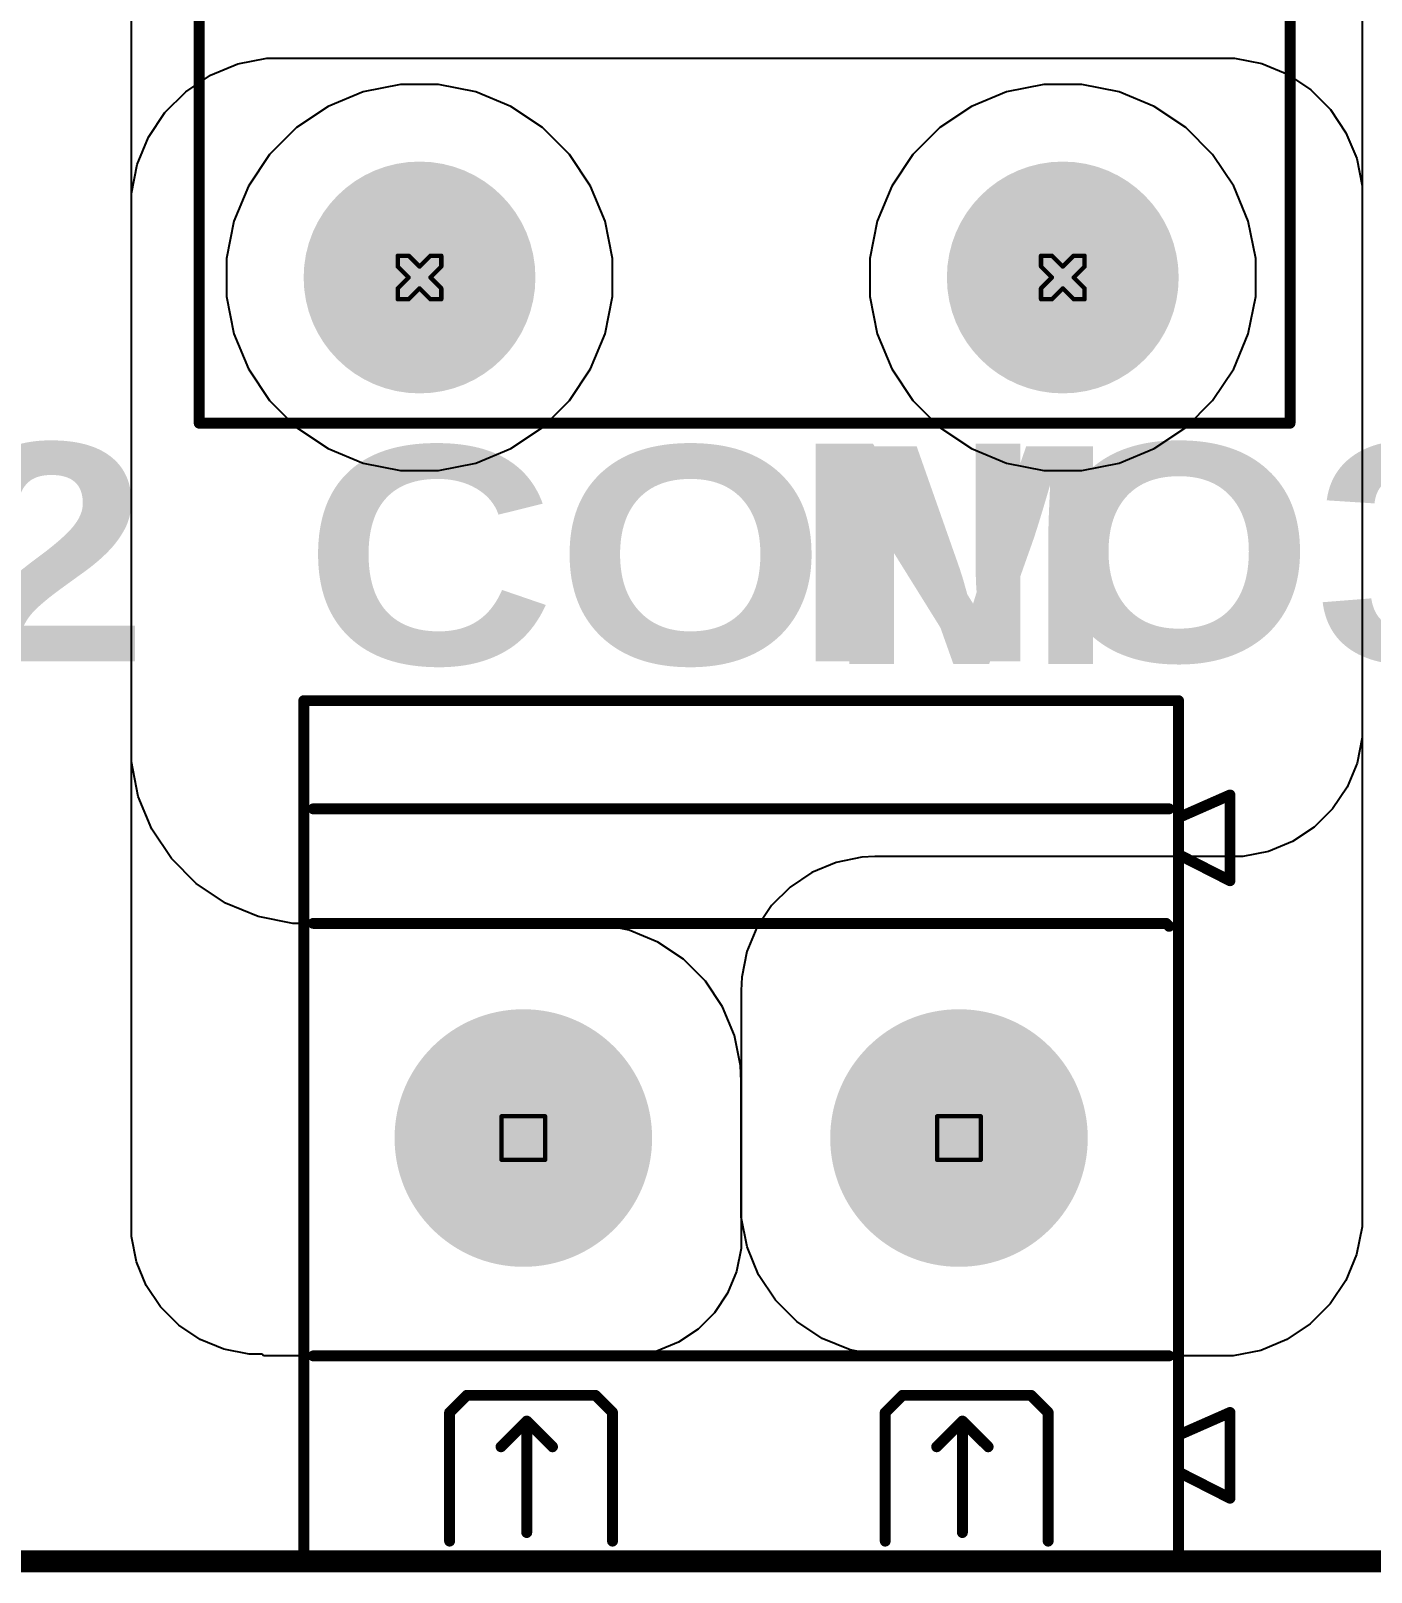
# Model space of a CAD drawing. Header units: inches. Extents: x 0 to 198, y 0 to 199.
# Drawn here: x 2.659 to 3.275, y -0.005 to 0.703 of the extents above; entities that cross this region are included whole.
import ezdxf

# ---------------------------------------------------------------- set-up
doc = ezdxf.new("R2010")
doc.units = ezdxf.units.IN
doc.header["$MEASUREMENT"] = 0
for name, color, linetype in [('Board Outline', 216, 'Continuous'), ('Bottom Layer', 5, 'Continuous'), ('Bottom Solder', 6, 'Continuous'), ('Drill Drawing', 1, 'Continuous'), ('Layer 1', 16, 'Continuous'), ('Layer 2', 76, 'Continuous'), ('Multi-Layer', 9, 'Continuous'), ('Pad Holes', 156, 'Continuous'), ('Top Layer', 1, 'Continuous'), ('Top Overlay', 2, 'Continuous'), ('Top Solder', 216, 'Continuous')]:
    doc.layers.add(name, color=color, linetype=linetype)
doc.styles.add('Arial Black_Bold', font='', dxfattribs={"height": 0.2})
doc.styles.get('Arial Black_Bold').set_extended_font_data('Arial Black', bold=True)

# ---------------------------------------------------------------- blocks, each defined once
blk = doc.blocks.new('G5RL_1A_E_HR_DC5_215')
at = {"layer": 'Bottom Layer'}
h = blk.add_hatch(color=5, dxfattribs=at)
edge = h.paths.add_edge_path()
edge.add_arc((-0.49215, 0.14765), 0.04921, 0, 360)
h = blk.add_hatch(color=5, dxfattribs=at)
edge = h.paths.add_edge_path()
edge.add_arc((0.29525, 0.14765), 0.04921, 0, 360)
h = blk.add_hatch(color=5, dxfattribs=at)
edge = h.paths.add_edge_path()
edge.add_arc((0.49215, 0.14765), 0.04921, 0, 360)
blk.add_hatch(color=5, dxfattribs=at).paths.add_polyline_path([(-0.54136, -0.09844), (-0.44294, -0.09844), (-0.44294, -0.19686), (-0.54136, -0.19686)])
h = blk.add_hatch(color=5, dxfattribs=at)
edge = h.paths.add_edge_path()
edge.add_arc((0.29525, -0.14765), 0.04921, 0, 360)
h = blk.add_hatch(color=5, dxfattribs=at)
edge = h.paths.add_edge_path()
edge.add_arc((0.49215, -0.14765), 0.04921, 0, 360)
at = {"layer": 'Bottom Solder'}
h = blk.add_hatch(color=6, dxfattribs=at)
edge = h.paths.add_edge_path()
edge.add_arc((-0.49215, 0.14765), 0.05321, 0, 360)
h = blk.add_hatch(color=6, dxfattribs=at)
edge = h.paths.add_edge_path()
edge.add_arc((0.29525, 0.14765), 0.05321, 0, 360)
h = blk.add_hatch(color=6, dxfattribs=at)
edge = h.paths.add_edge_path()
edge.add_arc((0.49215, 0.14765), 0.05321, 0, 360)
blk.add_hatch(color=6, dxfattribs=at).paths.add_polyline_path([(-0.54536, -0.09444), (-0.43894, -0.09444), (-0.43894, -0.20086), (-0.54536, -0.20086)])
h = blk.add_hatch(color=6, dxfattribs=at)
edge = h.paths.add_edge_path()
edge.add_arc((0.29525, -0.14765), 0.05321, 0, 360)
h = blk.add_hatch(color=6, dxfattribs=at)
edge = h.paths.add_edge_path()
edge.add_arc((0.49215, -0.14765), 0.05321, 0, 360)
at = {"layer": 'Layer 1'}
h = blk.add_hatch(color=16, dxfattribs=at)
edge = h.paths.add_edge_path()
edge.add_arc((-0.49215, 0.14765), 0.04921, 0, 360)
h = blk.add_hatch(color=16, dxfattribs=at)
edge = h.paths.add_edge_path()
edge.add_arc((0.29525, 0.14765), 0.04921, 0, 360)
h = blk.add_hatch(color=16, dxfattribs=at)
edge = h.paths.add_edge_path()
edge.add_arc((0.49215, 0.14765), 0.04921, 0, 360)
blk.add_hatch(color=16, dxfattribs=at).paths.add_polyline_path([(-0.54136, -0.09844), (-0.44294, -0.09844), (-0.44294, -0.19686), (-0.54136, -0.19686)])
h = blk.add_hatch(color=16, dxfattribs=at)
edge = h.paths.add_edge_path()
edge.add_arc((0.29525, -0.14765), 0.04921, 0, 360)
h = blk.add_hatch(color=16, dxfattribs=at)
edge = h.paths.add_edge_path()
edge.add_arc((0.49215, -0.14765), 0.04921, 0, 360)
at = {"layer": 'Layer 2'}
h = blk.add_hatch(color=76, dxfattribs=at)
edge = h.paths.add_edge_path()
edge.add_arc((-0.49215, 0.14765), 0.04921, 0, 360)
h = blk.add_hatch(color=76, dxfattribs=at)
edge = h.paths.add_edge_path()
edge.add_arc((0.29525, 0.14765), 0.04921, 0, 360)
h = blk.add_hatch(color=76, dxfattribs=at)
edge = h.paths.add_edge_path()
edge.add_arc((0.49215, 0.14765), 0.04921, 0, 360)
blk.add_hatch(color=76, dxfattribs=at).paths.add_polyline_path([(-0.54136, -0.09844), (-0.44294, -0.09844), (-0.44294, -0.19686), (-0.54136, -0.19686)])
h = blk.add_hatch(color=76, dxfattribs=at)
edge = h.paths.add_edge_path()
edge.add_arc((0.29525, -0.14765), 0.04921, 0, 360)
h = blk.add_hatch(color=76, dxfattribs=at)
edge = h.paths.add_edge_path()
edge.add_arc((0.49215, -0.14765), 0.04921, 0, 360)
at = {"layer": 'Multi-Layer'}
h = blk.add_hatch(color=9, dxfattribs=at)
edge = h.paths.add_edge_path()
edge.add_arc((-0.49215, 0.14765), 0.04921, 0, 360)
h = blk.add_hatch(color=9, dxfattribs=at)
edge = h.paths.add_edge_path()
edge.add_arc((0.29525, 0.14765), 0.04921, 0, 360)
h = blk.add_hatch(color=9, dxfattribs=at)
edge = h.paths.add_edge_path()
edge.add_arc((0.49215, 0.14765), 0.04921, 0, 360)
blk.add_hatch(color=9, dxfattribs=at).paths.add_polyline_path([(-0.54136, -0.09844), (-0.44294, -0.09844), (-0.44294, -0.19686), (-0.54136, -0.19686)])
h = blk.add_hatch(color=9, dxfattribs=at)
edge = h.paths.add_edge_path()
edge.add_arc((0.29525, -0.14765), 0.04921, 0, 360)
h = blk.add_hatch(color=9, dxfattribs=at)
edge = h.paths.add_edge_path()
edge.add_arc((0.49215, -0.14765), 0.04921, 0, 360)
at = {"layer": 'Pad Holes'}
h = blk.add_hatch(color=7, dxfattribs=at)
edge = h.paths.add_edge_path()
edge.add_arc((-0.49215, 0.14765), 0.02953, 0, 360)
h = blk.add_hatch(color=7, dxfattribs=at)
edge = h.paths.add_edge_path()
edge.add_arc((0.29525, 0.14765), 0.02953, 0, 360)
h = blk.add_hatch(color=7, dxfattribs=at)
edge = h.paths.add_edge_path()
edge.add_arc((0.49215, 0.14765), 0.02953, 0, 360)
h = blk.add_hatch(color=7, dxfattribs=at)
edge = h.paths.add_edge_path()
edge.add_arc((-0.49215, -0.14765), 0.02953, 0, 360)
h = blk.add_hatch(color=7, dxfattribs=at)
edge = h.paths.add_edge_path()
edge.add_arc((0.29525, -0.14765), 0.02953, 0, 360)
h = blk.add_hatch(color=7, dxfattribs=at)
edge = h.paths.add_edge_path()
edge.add_arc((0.49215, -0.14765), 0.02953, 0, 360)
at = {"layer": 'Top Layer'}
h = blk.add_hatch(color=1, dxfattribs=at)
edge = h.paths.add_edge_path()
edge.add_arc((-0.49215, 0.14765), 0.04921, 0, 360)
h = blk.add_hatch(color=1, dxfattribs=at)
edge = h.paths.add_edge_path()
edge.add_arc((0.29525, 0.14765), 0.04921, 0, 360)
h = blk.add_hatch(color=1, dxfattribs=at)
edge = h.paths.add_edge_path()
edge.add_arc((0.49215, 0.14765), 0.04921, 0, 360)
blk.add_hatch(color=1, dxfattribs=at).paths.add_polyline_path([(-0.54136, -0.09844), (-0.44294, -0.09844), (-0.44294, -0.19686), (-0.54136, -0.19686)])
h = blk.add_hatch(color=1, dxfattribs=at)
edge = h.paths.add_edge_path()
edge.add_arc((0.29525, -0.14765), 0.04921, 0, 360)
h = blk.add_hatch(color=1, dxfattribs=at)
edge = h.paths.add_edge_path()
edge.add_arc((0.49215, -0.14765), 0.04921, 0, 360)
at = {"layer": 'Top Overlay'}
blk.add_hatch(color=2, dxfattribs=at).paths.add_polyline_path([(-0.58267, -0.24876), (-0.54582, -0.24876), (-0.54582, -0.17625), (-0.58267, -0.17625)])
at = {"layer": 'Top Solder'}
h = blk.add_hatch(color=216, dxfattribs=at)
edge = h.paths.add_edge_path()
edge.add_arc((-0.49215, 0.14765), 0.05321, 0, 360)
h = blk.add_hatch(color=216, dxfattribs=at)
edge = h.paths.add_edge_path()
edge.add_arc((0.29525, 0.14765), 0.05321, 0, 360)
h = blk.add_hatch(color=216, dxfattribs=at)
edge = h.paths.add_edge_path()
edge.add_arc((0.49215, 0.14765), 0.05321, 0, 360)
blk.add_hatch(color=216, dxfattribs=at).paths.add_polyline_path([(-0.54536, -0.09444), (-0.43894, -0.09444), (-0.43894, -0.20086), (-0.54536, -0.20086)])
h = blk.add_hatch(color=216, dxfattribs=at)
edge = h.paths.add_edge_path()
edge.add_arc((0.29525, -0.14765), 0.05321, 0, 360)
h = blk.add_hatch(color=216, dxfattribs=at)
edge = h.paths.add_edge_path()
edge.add_arc((0.49215, -0.14765), 0.05321, 0, 360)
at = {"layer": 'Top Overlay'}
for points in [[(0.55905, 0.25199, 0.005, 0.005, 0), (-0.58268, 0.25199, 0.005, 0.005, 0)], [(-0.58268, -0.24801, 0.005, 0.005, 0), (-0.58268, 0.25199, 0.005, 0.005, 0)], [(0.55905, 0.25199, 0.005, 0.005, 0), (-0.58268, 0.25199, 0.005, 0.005, 0)], [(-0.58268, -0.24801, 0.005, 0.005, 0), (-0.58268, 0.25199, 0.005, 0.005, 0)], [(0.55905, -0.24801, 0.005, 0.005, 0), (0.55905, 0.25199, 0.005, 0.005, 0)], [(0.55905, -0.24879, 0.005, 0.005, 0), (-0.58268, -0.24879, 0.005, 0.005, 0)]]:
    blk.add_lwpolyline(points, format="xyseb", dxfattribs=at)
for points in [[(-0.58393, 0.25199, 0.0025, 0.0025, 1), (-0.58143, 0.25199, 0.0025, 0.0025, 1)], [(-0.58393, 0.25199, 0.0025, 0.0025, 1), (-0.58143, 0.25199, 0.0025, 0.0025, 1)], [(-0.58393, 0.25199, 0.0025, 0.0025, 1), (-0.58143, 0.25199, 0.0025, 0.0025, 1)], [(-0.58393, 0.25199, 0.0025, 0.0025, 1), (-0.58143, 0.25199, 0.0025, 0.0025, 1)], [(0.5578, 0.25199, 0.0025, 0.0025, 1), (0.5603, 0.25199, 0.0025, 0.0025, 1)], [(0.5578, 0.25199, 0.0025, 0.0025, 1), (0.5603, 0.25199, 0.0025, 0.0025, 1)], [(0.5578, 0.25199, 0.0025, 0.0025, 1), (0.5603, 0.25199, 0.0025, 0.0025, 1)], [(-0.58393, -0.24801, 0.0025, 0.0025, 1), (-0.58143, -0.24801, 0.0025, 0.0025, 1)], [(-0.58393, -0.24801, 0.0025, 0.0025, 1), (-0.58143, -0.24801, 0.0025, 0.0025, 1)], [(-0.58393, -0.24879, 0.0025, 0.0025, 1), (-0.58143, -0.24879, 0.0025, 0.0025, 1)], [(0.5578, -0.24801, 0.0025, 0.0025, 1), (0.5603, -0.24801, 0.0025, 0.0025, 1)], [(0.5578, -0.24879, 0.0025, 0.0025, 1), (0.5603, -0.24879, 0.0025, 0.0025, 1)]]:
    blk.add_lwpolyline(points, format="xyseb", close=True, dxfattribs=at)
blk = doc.blocks.new('DB128L_5_08_2P_GN_S_228')
at = {"layer": 'Bottom Layer'}
h = blk.add_hatch(color=5, dxfattribs=at)
edge = h.paths.add_edge_path()
edge.add_arc((-0.1, 0), 0.05512, 0, 360)
h = blk.add_hatch(color=5, dxfattribs=at)
edge = h.paths.add_edge_path()
edge.add_arc((0.1, 0), 0.05512, 0, 360)
at = {"layer": 'Bottom Solder'}
h = blk.add_hatch(color=6, dxfattribs=at)
edge = h.paths.add_edge_path()
edge.add_arc((-0.1, 0), 0.05912, 0, 360)
h = blk.add_hatch(color=6, dxfattribs=at)
edge = h.paths.add_edge_path()
edge.add_arc((0.1, 0), 0.05912, 0, 360)
at = {"layer": 'Layer 1'}
h = blk.add_hatch(color=16, dxfattribs=at)
edge = h.paths.add_edge_path()
edge.add_arc((-0.1, 0), 0.05512, 0, 360)
h = blk.add_hatch(color=16, dxfattribs=at)
edge = h.paths.add_edge_path()
edge.add_arc((0.1, 0), 0.05512, 0, 360)
at = {"layer": 'Layer 2'}
h = blk.add_hatch(color=76, dxfattribs=at)
edge = h.paths.add_edge_path()
edge.add_arc((-0.1, 0), 0.05512, 0, 360)
h = blk.add_hatch(color=76, dxfattribs=at)
edge = h.paths.add_edge_path()
edge.add_arc((0.1, 0), 0.05512, 0, 360)
at = {"layer": 'Multi-Layer'}
h = blk.add_hatch(color=9, dxfattribs=at)
edge = h.paths.add_edge_path()
edge.add_arc((-0.1, 0), 0.05512, 0, 360)
h = blk.add_hatch(color=9, dxfattribs=at)
edge = h.paths.add_edge_path()
edge.add_arc((0.1, 0), 0.05512, 0, 360)
at = {"layer": 'Pad Holes'}
h = blk.add_hatch(color=7, dxfattribs=at)
edge = h.paths.add_edge_path()
edge.add_arc((-0.1, 0), 0.0315, 0, 360)
h = blk.add_hatch(color=7, dxfattribs=at)
edge = h.paths.add_edge_path()
edge.add_arc((0.1, 0), 0.0315, 0, 360)
at = {"layer": 'Top Layer'}
h = blk.add_hatch(color=1, dxfattribs=at)
edge = h.paths.add_edge_path()
edge.add_arc((-0.1, 0), 0.05512, 0, 360)
h = blk.add_hatch(color=1, dxfattribs=at)
edge = h.paths.add_edge_path()
edge.add_arc((0.1, 0), 0.05512, 0, 360)
at = {"layer": 'Top Solder'}
h = blk.add_hatch(color=216, dxfattribs=at)
edge = h.paths.add_edge_path()
edge.add_arc((-0.1, 0), 0.05912, 0, 360)
h = blk.add_hatch(color=216, dxfattribs=at)
edge = h.paths.add_edge_path()
edge.add_arc((0.1, 0), 0.05912, 0, 360)
at = {"layer": 'Top Overlay'}
for points in [[(-0.20079, 0.19485, 0.005, 0.005, 0), (-0.20079, -0.20079, 0.005, 0.005, 0)], [(0.20079, 0.19485, 0.005, 0.005, 0), (-0.20079, 0.19485, 0.005, 0.005, 0)], [(0.20079, 0.19485, 0.005, 0.005, 0), (0.20079, -0.20079, 0.005, 0.005, 0)], [(-0.14094, 0.18504, 0.005, 0.005, 0), (-0.14094, 0.12598, 0.005, 0.005, 0)], [(-0.06614, 0.18504, 0.005, 0.005, 0), (-0.06614, 0.12598, 0.005, 0.005, 0)], [(0.05906, 0.18504, 0.005, 0.005, 0), (0.05906, 0.12598, 0.005, 0.005, 0)], [(0.13386, 0.18504, 0.005, 0.005, 0), (0.13386, 0.12598, 0.005, 0.005, 0)], [(-0.10157, 0.1811, 0.005, 0.005, 0), (-0.10157, 0.12992, 0.005, 0.005, 0)], [(0.09843, 0.1811, 0.005, 0.005, 0), (0.09843, 0.12992, 0.005, 0.005, 0)], [(-0.20079, 0.15332, 0.005, 0.005, 0), (-0.22441, 0.16535, 0.005, 0.005, 0)], [(-0.22441, 0.16535, 0.005, 0.005, 0), (-0.22441, 0.12598, 0.005, 0.005, 0)], [(-0.10157, 0.12992, 0.005, 0.005, 0), (-0.11339, 0.14173, 0.005, 0.005, 0)], [(-0.08976, 0.14173, 0.005, 0.005, 0), (-0.10157, 0.12992, 0.005, 0.005, 0)], [(0.09843, 0.12992, 0.005, 0.005, 0), (0.08661, 0.14173, 0.005, 0.005, 0)], [(0.11024, 0.14173, 0.005, 0.005, 0), (0.09843, 0.12992, 0.005, 0.005, 0)], [(-0.20079, 0.13638, 0.005, 0.005, 0), (-0.22441, 0.12598, 0.005, 0.005, 0)], [(-0.13307, 0.11811, 0.005, 0.005, 0), (-0.14094, 0.12598, 0.005, 0.005, 0)], [(-0.06614, 0.12598, 0.005, 0.005, 0), (-0.07402, 0.11811, 0.005, 0.005, 0)], [(0.06693, 0.11811, 0.005, 0.005, 0), (0.05906, 0.12598, 0.005, 0.005, 0)], [(0.13386, 0.12598, 0.005, 0.005, 0), (0.12598, 0.11811, 0.005, 0.005, 0)], [(-0.12913, 0.11811, 0.005, 0.005, 0), (-0.13307, 0.11811, 0.005, 0.005, 0)], [(-0.07402, 0.11811, 0.005, 0.005, 0), (-0.12913, 0.11811, 0.005, 0.005, 0)], [(0.07087, 0.11811, 0.005, 0.005, 0), (0.06693, 0.11811, 0.005, 0.005, 0)], [(0.12598, 0.11811, 0.005, 0.005, 0), (0.07087, 0.11811, 0.005, 0.005, 0)], [(0.19646, 0.1, 0.005, 0.005, 0), (-0.19646, 0.1, 0.005, 0.005, 0)], [(-0.19512, -0.09853, 0.005, 0.005, 0), (-0.19646, -0.09719, 0.005, 0.005, 0)], [(0.19646, -0.09853, 0.005, 0.005, 0), (-0.19512, -0.09853, 0.005, 0.005, 0)], [(-0.20079, -0.13015, 0.005, 0.005, 0), (-0.22441, -0.11811, 0.005, 0.005, 0)], [(-0.22441, -0.11811, 0.005, 0.005, 0), (-0.22441, -0.15748, 0.005, 0.005, 0)], [(-0.20079, -0.14708, 0.005, 0.005, 0), (-0.22441, -0.15748, 0.005, 0.005, 0)], [(0.19646, -0.15111, 0.005, 0.005, 0), (-0.19646, -0.15111, 0.005, 0.005, 0)], [(0.02352, -0.15111, 0.005, 0.005, 0), (0.01862, -0.15111, 0.005, 0.005, 0)], [(0.20079, -0.20079, 0.005, 0.005, 0), (-0.20079, -0.20079, 0.005, 0.005, 0)]]:
    blk.add_lwpolyline(points, format="xyseb", dxfattribs=at)
for points in [[(-0.20204, 0.19485, 0.0025, 0.0025, 1), (-0.19954, 0.19485, 0.0025, 0.0025, 1)], [(-0.20204, 0.19485, 0.0025, 0.0025, 1), (-0.19954, 0.19485, 0.0025, 0.0025, 1)], [(0.19954, 0.19485, 0.0025, 0.0025, 1), (0.20204, 0.19485, 0.0025, 0.0025, 1)], [(0.19954, 0.19485, 0.0025, 0.0025, 1), (0.20204, 0.19485, 0.0025, 0.0025, 1)], [(-0.14219, 0.18504, 0.0025, 0.0025, 1), (-0.13969, 0.18504, 0.0025, 0.0025, 1)], [(-0.06739, 0.18504, 0.0025, 0.0025, 1), (-0.06489, 0.18504, 0.0025, 0.0025, 1)], [(0.05781, 0.18504, 0.0025, 0.0025, 1), (0.06031, 0.18504, 0.0025, 0.0025, 1)], [(0.13261, 0.18504, 0.0025, 0.0025, 1), (0.13511, 0.18504, 0.0025, 0.0025, 1)], [(-0.10282, 0.1811, 0.0025, 0.0025, 1), (-0.10032, 0.1811, 0.0025, 0.0025, 1)], [(0.09718, 0.1811, 0.0025, 0.0025, 1), (0.09968, 0.1811, 0.0025, 0.0025, 1)], [(-0.22566, 0.16535, 0.0025, 0.0025, 1), (-0.22316, 0.16535, 0.0025, 0.0025, 1)], [(-0.22566, 0.16535, 0.0025, 0.0025, 1), (-0.22316, 0.16535, 0.0025, 0.0025, 1)], [(-0.20204, 0.15332, 0.0025, 0.0025, 1), (-0.19954, 0.15332, 0.0025, 0.0025, 1)], [(-0.11464, 0.14173, 0.0025, 0.0025, 1), (-0.11214, 0.14173, 0.0025, 0.0025, 1)], [(-0.09101, 0.14173, 0.0025, 0.0025, 1), (-0.08851, 0.14173, 0.0025, 0.0025, 1)], [(0.08536, 0.14173, 0.0025, 0.0025, 1), (0.08786, 0.14173, 0.0025, 0.0025, 1)], [(0.10899, 0.14173, 0.0025, 0.0025, 1), (0.11149, 0.14173, 0.0025, 0.0025, 1)], [(-0.20204, 0.13638, 0.0025, 0.0025, 1), (-0.19954, 0.13638, 0.0025, 0.0025, 1)], [(-0.22566, 0.12598, 0.0025, 0.0025, 1), (-0.22316, 0.12598, 0.0025, 0.0025, 1)], [(-0.22566, 0.12598, 0.0025, 0.0025, 1), (-0.22316, 0.12598, 0.0025, 0.0025, 1)], [(-0.14219, 0.12598, 0.0025, 0.0025, 1), (-0.13969, 0.12598, 0.0025, 0.0025, 1)], [(-0.14219, 0.12598, 0.0025, 0.0025, 1), (-0.13969, 0.12598, 0.0025, 0.0025, 1)], [(-0.10282, 0.12992, 0.0025, 0.0025, 1), (-0.10032, 0.12992, 0.0025, 0.0025, 1)], [(-0.10282, 0.12992, 0.0025, 0.0025, 1), (-0.10032, 0.12992, 0.0025, 0.0025, 1)], [(-0.10282, 0.12992, 0.0025, 0.0025, 1), (-0.10032, 0.12992, 0.0025, 0.0025, 1)], [(-0.06739, 0.12598, 0.0025, 0.0025, 1), (-0.06489, 0.12598, 0.0025, 0.0025, 1)], [(-0.06739, 0.12598, 0.0025, 0.0025, 1), (-0.06489, 0.12598, 0.0025, 0.0025, 1)], [(0.05781, 0.12598, 0.0025, 0.0025, 1), (0.06031, 0.12598, 0.0025, 0.0025, 1)], [(0.05781, 0.12598, 0.0025, 0.0025, 1), (0.06031, 0.12598, 0.0025, 0.0025, 1)], [(0.09718, 0.12992, 0.0025, 0.0025, 1), (0.09968, 0.12992, 0.0025, 0.0025, 1)], [(0.09718, 0.12992, 0.0025, 0.0025, 1), (0.09968, 0.12992, 0.0025, 0.0025, 1)], [(0.09718, 0.12992, 0.0025, 0.0025, 1), (0.09968, 0.12992, 0.0025, 0.0025, 1)], [(0.13261, 0.12598, 0.0025, 0.0025, 1), (0.13511, 0.12598, 0.0025, 0.0025, 1)], [(0.13261, 0.12598, 0.0025, 0.0025, 1), (0.13511, 0.12598, 0.0025, 0.0025, 1)], [(-0.13432, 0.11811, 0.0025, 0.0025, 1), (-0.13182, 0.11811, 0.0025, 0.0025, 1)], [(-0.13432, 0.11811, 0.0025, 0.0025, 1), (-0.13182, 0.11811, 0.0025, 0.0025, 1)], [(-0.13038, 0.11811, 0.0025, 0.0025, 1), (-0.12788, 0.11811, 0.0025, 0.0025, 1)], [(-0.13038, 0.11811, 0.0025, 0.0025, 1), (-0.12788, 0.11811, 0.0025, 0.0025, 1)], [(-0.07527, 0.11811, 0.0025, 0.0025, 1), (-0.07277, 0.11811, 0.0025, 0.0025, 1)], [(-0.07527, 0.11811, 0.0025, 0.0025, 1), (-0.07277, 0.11811, 0.0025, 0.0025, 1)], [(0.06568, 0.11811, 0.0025, 0.0025, 1), (0.06818, 0.11811, 0.0025, 0.0025, 1)], [(0.06568, 0.11811, 0.0025, 0.0025, 1), (0.06818, 0.11811, 0.0025, 0.0025, 1)], [(0.06962, 0.11811, 0.0025, 0.0025, 1), (0.07212, 0.11811, 0.0025, 0.0025, 1)], [(0.06962, 0.11811, 0.0025, 0.0025, 1), (0.07212, 0.11811, 0.0025, 0.0025, 1)], [(0.12473, 0.11811, 0.0025, 0.0025, 1), (0.12723, 0.11811, 0.0025, 0.0025, 1)], [(0.12473, 0.11811, 0.0025, 0.0025, 1), (0.12723, 0.11811, 0.0025, 0.0025, 1)], [(-0.19771, 0.1, 0.0025, 0.0025, 1), (-0.19521, 0.1, 0.0025, 0.0025, 1)], [(0.19521, 0.1, 0.0025, 0.0025, 1), (0.19771, 0.1, 0.0025, 0.0025, 1)], [(-0.19771, -0.09719, 0.0025, 0.0025, 1), (-0.19521, -0.09719, 0.0025, 0.0025, 1)], [(-0.19637, -0.09853, 0.0025, 0.0025, 1), (-0.19387, -0.09853, 0.0025, 0.0025, 1)], [(-0.19637, -0.09853, 0.0025, 0.0025, 1), (-0.19387, -0.09853, 0.0025, 0.0025, 1)], [(0.19521, -0.09853, 0.0025, 0.0025, 1), (0.19771, -0.09853, 0.0025, 0.0025, 1)], [(-0.22566, -0.11811, 0.0025, 0.0025, 1), (-0.22316, -0.11811, 0.0025, 0.0025, 1)], [(-0.22566, -0.11811, 0.0025, 0.0025, 1), (-0.22316, -0.11811, 0.0025, 0.0025, 1)], [(-0.20204, -0.13015, 0.0025, 0.0025, 1), (-0.19954, -0.13015, 0.0025, 0.0025, 1)], [(-0.20204, -0.14708, 0.0025, 0.0025, 1), (-0.19954, -0.14708, 0.0025, 0.0025, 1)], [(-0.22566, -0.15748, 0.0025, 0.0025, 1), (-0.22316, -0.15748, 0.0025, 0.0025, 1)], [(-0.22566, -0.15748, 0.0025, 0.0025, 1), (-0.22316, -0.15748, 0.0025, 0.0025, 1)], [(-0.19771, -0.15111, 0.0025, 0.0025, 1), (-0.19521, -0.15111, 0.0025, 0.0025, 1)], [(0.01737, -0.15111, 0.0025, 0.0025, 1), (0.01987, -0.15111, 0.0025, 0.0025, 1)], [(0.02227, -0.15111, 0.0025, 0.0025, 1), (0.02477, -0.15111, 0.0025, 0.0025, 1)], [(0.19521, -0.15111, 0.0025, 0.0025, 1), (0.19771, -0.15111, 0.0025, 0.0025, 1)], [(-0.20204, -0.20079, 0.0025, 0.0025, 1), (-0.19954, -0.20079, 0.0025, 0.0025, 1)], [(-0.20204, -0.20079, 0.0025, 0.0025, 1), (-0.19954, -0.20079, 0.0025, 0.0025, 1)], [(0.19954, -0.20079, 0.0025, 0.0025, 1), (0.20204, -0.20079, 0.0025, 0.0025, 1)], [(0.19954, -0.20079, 0.0025, 0.0025, 1), (0.20204, -0.20079, 0.0025, 0.0025, 1)]]:
    blk.add_lwpolyline(points, format="xyseb", close=True, dxfattribs=at)

msp = doc.modelspace()

# ---------------------------------------------------------------- linework, layer by layer
at = {"layer": 'Board Outline'}
msp.add_lwpolyline([(0, 0, 0.01, 0.01, 0), (6.29921, 0, 0.01, 0.01, 0)], format="xyseb", dxfattribs=at)
at = {"layer": 'Bottom Layer'}
for p, q in [((2.7055, 0.375), (2.7055, 0.78611)), ((3.2705, 0.77588), (3.2705, 0.16)), ((2.81195, 0.6745), (2.79583, 0.66783)), ((2.81195, 0.6745), (2.79583, 0.66783)), ((2.82906, 0.67791), (2.81195, 0.6745)), ((2.82906, 0.67791), (2.81195, 0.6745)), ((2.83779, 0.67791), (2.82906, 0.67791)), ((2.84651, 0.67791), (2.82906, 0.67791)), ((2.84651, 0.67791), (2.83779, 0.67791)), ((2.86362, 0.6745), (2.84651, 0.67791)), ((2.86362, 0.6745), (2.84651, 0.67791)), ((2.87975, 0.66783), (2.86362, 0.6745)), ((2.87975, 0.66783), (2.86362, 0.6745)), ((3.10725, 0.6745), (3.09113, 0.66783)), ((3.10725, 0.6745), (3.09113, 0.66783)), ((3.12436, 0.67791), (3.10725, 0.6745)), ((3.12436, 0.67791), (3.10725, 0.6745)), ((3.13309, 0.67791), (3.12436, 0.67791)), ((3.14181, 0.67791), (3.12436, 0.67791)), ((3.14181, 0.67791), (3.13309, 0.67791)), ((3.15892, 0.6745), (3.14181, 0.67791)), ((3.15892, 0.6745), (3.14181, 0.67791)), ((3.17505, 0.66783), (3.15892, 0.6745)), ((3.17505, 0.66783), (3.15892, 0.6745)), ((2.79583, 0.66783), (2.78132, 0.65813)), ((2.79583, 0.66783), (2.78132, 0.65813)), ((2.89425, 0.65813), (2.87975, 0.66783)), ((2.89425, 0.65813), (2.87975, 0.66783)), ((3.09113, 0.66783), (3.07662, 0.65813)), ((3.09113, 0.66783), (3.07662, 0.65813)), ((3.18955, 0.65813), (3.17505, 0.66783)), ((3.18955, 0.65813), (3.17505, 0.66783)), ((2.78132, 0.65813), (2.76898, 0.64579)), ((2.78132, 0.65813), (2.76898, 0.64579)), ((2.90659, 0.64579), (2.89425, 0.65813)), ((2.90659, 0.64579), (2.89425, 0.65813)), ((3.07662, 0.65813), (3.06428, 0.64579)), ((3.07662, 0.65813), (3.06428, 0.64579)), ((3.20189, 0.64579), (3.18955, 0.65813)), ((3.20189, 0.64579), (3.18955, 0.65813)), ((2.76898, 0.64579), (2.75928, 0.63129)), ((2.76898, 0.64579), (2.75928, 0.63129)), ((2.91629, 0.63129), (2.90659, 0.64579)), ((2.91629, 0.63129), (2.90659, 0.64579)), ((3.06428, 0.64579), (3.05458, 0.63129)), ((3.06428, 0.64579), (3.05458, 0.63129)), ((3.21159, 0.63129), (3.20189, 0.64579)), ((3.21159, 0.63129), (3.20189, 0.64579)), ((2.75928, 0.63129), (2.75261, 0.61516)), ((2.75928, 0.63129), (2.75261, 0.61516)), ((2.92296, 0.61516), (2.91629, 0.63129)), ((2.92296, 0.61516), (2.91629, 0.63129)), ((3.05458, 0.63129), (3.04791, 0.61516)), ((3.05458, 0.63129), (3.04791, 0.61516)), ((3.21826, 0.61516), (3.21159, 0.63129)), ((3.21826, 0.61516), (3.21159, 0.63129)), ((2.75261, 0.61516), (2.7492, 0.59805)), ((2.75261, 0.61516), (2.7492, 0.59805)), ((2.92637, 0.59805), (2.92296, 0.61516)), ((2.92637, 0.59805), (2.92296, 0.61516)), ((3.04791, 0.61516), (3.0445, 0.59805)), ((3.04791, 0.61516), (3.0445, 0.59805)), ((3.22167, 0.59805), (3.21826, 0.61516)), ((3.22167, 0.59805), (3.21826, 0.61516)), ((2.7492, 0.59805), (2.7492, 0.58933)), ((2.7492, 0.59805), (2.7492, 0.5806)), ((2.92637, 0.58933), (2.92637, 0.59805)), ((2.92637, 0.5806), (2.92637, 0.59805)), ((3.0445, 0.59805), (3.0445, 0.58933)), ((3.0445, 0.59805), (3.0445, 0.5806)), ((3.22167, 0.58933), (3.22167, 0.59805)), ((3.22167, 0.5806), (3.22167, 0.59805)), ((2.7492, 0.58933), (2.7492, 0.58933)), ((2.7492, 0.58933), (2.7492, 0.5806)), ((2.92637, 0.5806), (2.92637, 0.58933)), ((3.0445, 0.58933), (3.0445, 0.58933)), ((3.0445, 0.58933), (3.0445, 0.5806)), ((3.22167, 0.5806), (3.22167, 0.58933)), ((2.7492, 0.5806), (2.75261, 0.56349)), ((2.7492, 0.5806), (2.75261, 0.56349)), ((2.92296, 0.56349), (2.92637, 0.5806)), ((2.92296, 0.56349), (2.92637, 0.5806)), ((3.0445, 0.5806), (3.04791, 0.56349)), ((3.0445, 0.5806), (3.04791, 0.56349)), ((3.21826, 0.56349), (3.22167, 0.5806)), ((3.21826, 0.56349), (3.22167, 0.5806)), ((2.75261, 0.56349), (2.75928, 0.54737)), ((2.75261, 0.56349), (2.75928, 0.54737)), ((2.91629, 0.54737), (2.92296, 0.56349)), ((2.91629, 0.54737), (2.92296, 0.56349)), ((3.04791, 0.56349), (3.05458, 0.54737)), ((3.04791, 0.56349), (3.05458, 0.54737)), ((3.21159, 0.54737), (3.21826, 0.56349)), ((3.21159, 0.54737), (3.21826, 0.56349)), ((2.75928, 0.54737), (2.76898, 0.53286)), ((2.75928, 0.54737), (2.76898, 0.53286)), ((2.90659, 0.53286), (2.91629, 0.54737)), ((2.90659, 0.53286), (2.91629, 0.54737)), ((3.05458, 0.54737), (3.06428, 0.53286)), ((3.05458, 0.54737), (3.06428, 0.53286)), ((3.20189, 0.53286), (3.21159, 0.54737)), ((3.20189, 0.53286), (3.21159, 0.54737)), ((2.76898, 0.53286), (2.78132, 0.52052)), ((2.76898, 0.53286), (2.78132, 0.52052)), ((2.89425, 0.52052), (2.90659, 0.53286)), ((2.89425, 0.52052), (2.90659, 0.53286)), ((3.06428, 0.53286), (3.07662, 0.52052)), ((3.06428, 0.53286), (3.07662, 0.52052)), ((3.18955, 0.52052), (3.20189, 0.53286)), ((3.18955, 0.52052), (3.20189, 0.53286)), ((2.78132, 0.52052), (2.79583, 0.51082)), ((2.78132, 0.52052), (2.79583, 0.51082)), ((2.87975, 0.51082), (2.89425, 0.52052)), ((2.87975, 0.51082), (2.89425, 0.52052)), ((3.07662, 0.52052), (3.09113, 0.51082)), ((3.07662, 0.52052), (3.09113, 0.51082)), ((3.17505, 0.51082), (3.18955, 0.52052)), ((3.17505, 0.51082), (3.18955, 0.52052)), ((2.79583, 0.51082), (2.81195, 0.50415)), ((2.79583, 0.51082), (2.81195, 0.50415)), ((2.86362, 0.50415), (2.87975, 0.51082)), ((2.86362, 0.50415), (2.87975, 0.51082)), ((3.09113, 0.51082), (3.10725, 0.50415)), ((3.09113, 0.51082), (3.10725, 0.50415)), ((3.15892, 0.50415), (3.17505, 0.51082)), ((3.15892, 0.50415), (3.17505, 0.51082)), ((2.81195, 0.50415), (2.82906, 0.50074)), ((2.81195, 0.50415), (2.82906, 0.50074)), ((2.84651, 0.50074), (2.86362, 0.50415)), ((2.84651, 0.50074), (2.86362, 0.50415)), ((3.10725, 0.50415), (3.12436, 0.50074)), ((3.10725, 0.50415), (3.12436, 0.50074)), ((3.14181, 0.50074), (3.15892, 0.50415)), ((3.14181, 0.50074), (3.15892, 0.50415)), ((2.82906, 0.50074), (2.83779, 0.50074)), ((2.82906, 0.50074), (2.84651, 0.50074)), ((2.83779, 0.50074), (2.84651, 0.50074)), ((3.12436, 0.50074), (3.13309, 0.50074)), ((3.12436, 0.50074), (3.14181, 0.50074)), ((3.13309, 0.50074), (3.14181, 0.50074)), ((2.7055, 0.36691), (2.7055, 0.375)), ((2.70866, 0.35103), (2.7055, 0.36691)), ((2.71486, 0.33607), (2.70866, 0.35103)), ((2.72385, 0.32261), (2.71486, 0.33607)), ((2.7353, 0.31117), (2.72385, 0.32261)), ((2.74876, 0.30217), (2.7353, 0.31117)), ((2.76371, 0.29598), (2.74876, 0.30217)), ((2.77959, 0.29282), (2.76371, 0.29598)), ((2.78768, 0.29282), (2.77959, 0.29282)), ((2.91303, 0.29282), (2.78768, 0.29282)), ((2.92013, 0.29247), (2.91303, 0.29282)), ((2.93405, 0.2897), (2.92013, 0.29247)), ((2.94716, 0.28427), (2.93405, 0.2897)), ((2.95897, 0.27639), (2.94716, 0.28427)), ((2.969, 0.26635), (2.95897, 0.27639)), ((2.97689, 0.25455), (2.969, 0.26635)), ((2.98232, 0.24143), (2.97689, 0.25455)), ((2.98509, 0.22751), (2.98232, 0.24143)), ((2.98544, 0.22042), (2.98509, 0.22751)), ((2.98544, 0.16488), (2.98544, 0.22042)), ((2.98544, 0.22042), (2.98544, 0.22042)), ((2.98544, 0.22042), (2.98544, 0.22042)), ((2.98544, 0.15793), (2.98544, 0.16488)), ((2.98815, 0.14429), (2.98544, 0.15793)), ((3.2705, 0.16), (3.2705, 0.16)), ((3.2705, 0.16), (3.2705, 0.15353)), ((3.2705, 0.15353), (3.26798, 0.14083)), ((2.99347, 0.13145), (2.98815, 0.14429)), ((3.26798, 0.14083), (3.26302, 0.12888)), ((3.0012, 0.11988), (2.99347, 0.13145)), ((3.26302, 0.12888), (3.25583, 0.11811)), ((3.01103, 0.11005), (3.0012, 0.11988)), ((3.25583, 0.11811), (3.24668, 0.10896)), ((3.02259, 0.10233), (3.01103, 0.11005)), ((3.24668, 0.10896), (3.23592, 0.10177)), ((3.03543, 0.09701), (3.02259, 0.10233)), ((3.23592, 0.10177), (3.22396, 0.09682)), ((3.04907, 0.09429), (3.03543, 0.09701)), ((3.05602, 0.09429), (3.04907, 0.09429)), ((3.05603, 0.09429), (3.05602, 0.09429)), ((3.2048, 0.09429), (3.05603, 0.09429)), ((3.21127, 0.09429), (3.2048, 0.09429)), ((3.22396, 0.09682), (3.21127, 0.09429))]:
    msp.add_line(p, q, dxfattribs=at)
at = {"layer": 'Drill Drawing'}
for points in [[(2.82779, 0.59433, 0.002, 0.002, 0), (2.82779, 0.59933, 0.002, 0.002, 0)], [(2.82779, 0.59933, 0.002, 0.002, 0), (2.83279, 0.59933, 0.002, 0.002, 0)], [(2.82779, 0.59433, 0.002, 0.002, 0), (2.83279, 0.58933, 0.002, 0.002, 0)], [(2.83279, 0.59933, 0.002, 0.002, 0), (2.83779, 0.59433, 0.002, 0.002, 0)], [(2.83779, 0.59433, 0.002, 0.002, 0), (2.84279, 0.59933, 0.002, 0.002, 0)], [(2.84279, 0.59933, 0.002, 0.002, 0), (2.84779, 0.59933, 0.002, 0.002, 0)], [(2.84279, 0.58933, 0.002, 0.002, 0), (2.84779, 0.59433, 0.002, 0.002, 0)], [(2.84779, 0.59433, 0.002, 0.002, 0), (2.84779, 0.59933, 0.002, 0.002, 0)], [(3.12309, 0.59433, 0.002, 0.002, 0), (3.12309, 0.59933, 0.002, 0.002, 0)], [(3.12309, 0.59933, 0.002, 0.002, 0), (3.12809, 0.59933, 0.002, 0.002, 0)], [(3.12309, 0.59433, 0.002, 0.002, 0), (3.12809, 0.58933, 0.002, 0.002, 0)], [(3.12809, 0.59933, 0.002, 0.002, 0), (3.13309, 0.59433, 0.002, 0.002, 0)], [(3.13309, 0.59433, 0.002, 0.002, 0), (3.13809, 0.59933, 0.002, 0.002, 0)], [(3.13809, 0.59933, 0.002, 0.002, 0), (3.14309, 0.59933, 0.002, 0.002, 0)], [(3.13809, 0.58933, 0.002, 0.002, 0), (3.14309, 0.59433, 0.002, 0.002, 0)], [(3.14309, 0.59433, 0.002, 0.002, 0), (3.14309, 0.59933, 0.002, 0.002, 0)], [(2.82779, 0.58433, 0.002, 0.002, 0), (2.83279, 0.58933, 0.002, 0.002, 0)], [(2.84279, 0.58933, 0.002, 0.002, 0), (2.84779, 0.58433, 0.002, 0.002, 0)], [(3.12309, 0.58433, 0.002, 0.002, 0), (3.12809, 0.58933, 0.002, 0.002, 0)], [(3.13809, 0.58933, 0.002, 0.002, 0), (3.14309, 0.58433, 0.002, 0.002, 0)], [(2.82779, 0.57933, 0.002, 0.002, 0), (2.82779, 0.58433, 0.002, 0.002, 0)], [(2.82779, 0.57933, 0.002, 0.002, 0), (2.83279, 0.57933, 0.002, 0.002, 0)], [(2.83279, 0.57933, 0.002, 0.002, 0), (2.83779, 0.58433, 0.002, 0.002, 0)], [(2.83779, 0.58433, 0.002, 0.002, 0), (2.84279, 0.57933, 0.002, 0.002, 0)], [(2.84279, 0.57933, 0.002, 0.002, 0), (2.84779, 0.57933, 0.002, 0.002, 0)], [(2.84779, 0.57933, 0.002, 0.002, 0), (2.84779, 0.58433, 0.002, 0.002, 0)], [(3.12309, 0.57933, 0.002, 0.002, 0), (3.12309, 0.58433, 0.002, 0.002, 0)], [(3.12309, 0.57933, 0.002, 0.002, 0), (3.12809, 0.57933, 0.002, 0.002, 0)], [(3.12809, 0.57933, 0.002, 0.002, 0), (3.13309, 0.58433, 0.002, 0.002, 0)], [(3.13309, 0.58433, 0.002, 0.002, 0), (3.13809, 0.57933, 0.002, 0.002, 0)], [(3.13809, 0.57933, 0.002, 0.002, 0), (3.14309, 0.57933, 0.002, 0.002, 0)], [(3.14309, 0.57933, 0.002, 0.002, 0), (3.14309, 0.58433, 0.002, 0.002, 0)], [(2.87544, 0.20429, 0.002, 0.002, 0), (2.89544, 0.20429, 0.002, 0.002, 0)], [(2.87544, 0.18429, 0.002, 0.002, 0), (2.87544, 0.20429, 0.002, 0.002, 0)], [(2.89544, 0.18429, 0.002, 0.002, 0), (2.89544, 0.20429, 0.002, 0.002, 0)], [(3.07544, 0.20429, 0.002, 0.002, 0), (3.09544, 0.20429, 0.002, 0.002, 0)], [(3.07544, 0.18429, 0.002, 0.002, 0), (3.07544, 0.20429, 0.002, 0.002, 0)], [(3.09544, 0.18429, 0.002, 0.002, 0), (3.09544, 0.20429, 0.002, 0.002, 0)], [(2.87544, 0.18429, 0.002, 0.002, 0), (2.89544, 0.18429, 0.002, 0.002, 0)], [(3.07544, 0.18429, 0.002, 0.002, 0), (3.09544, 0.18429, 0.002, 0.002, 0)]]:
    msp.add_lwpolyline(points, format="xyseb", dxfattribs=at)
for points in [[(2.82729, 0.59933, 0.001, 0.001, 1), (2.82829, 0.59933, 0.001, 0.001, 1)], [(2.82729, 0.59933, 0.001, 0.001, 1), (2.82829, 0.59933, 0.001, 0.001, 1)], [(2.82729, 0.59433, 0.001, 0.001, 1), (2.82829, 0.59433, 0.001, 0.001, 1)], [(2.82729, 0.59433, 0.001, 0.001, 1), (2.82829, 0.59433, 0.001, 0.001, 1)], [(2.83229, 0.59933, 0.001, 0.001, 1), (2.83329, 0.59933, 0.001, 0.001, 1)], [(2.83229, 0.59933, 0.001, 0.001, 1), (2.83329, 0.59933, 0.001, 0.001, 1)], [(2.83729, 0.59433, 0.001, 0.001, 1), (2.83829, 0.59433, 0.001, 0.001, 1)], [(2.83729, 0.59433, 0.001, 0.001, 1), (2.83829, 0.59433, 0.001, 0.001, 1)], [(2.84229, 0.59933, 0.001, 0.001, 1), (2.84329, 0.59933, 0.001, 0.001, 1)], [(2.84229, 0.59933, 0.001, 0.001, 1), (2.84329, 0.59933, 0.001, 0.001, 1)], [(2.84729, 0.59933, 0.001, 0.001, 1), (2.84829, 0.59933, 0.001, 0.001, 1)], [(2.84729, 0.59933, 0.001, 0.001, 1), (2.84829, 0.59933, 0.001, 0.001, 1)], [(2.84729, 0.59433, 0.001, 0.001, 1), (2.84829, 0.59433, 0.001, 0.001, 1)], [(2.84729, 0.59433, 0.001, 0.001, 1), (2.84829, 0.59433, 0.001, 0.001, 1)], [(3.12259, 0.59933, 0.001, 0.001, 1), (3.12359, 0.59933, 0.001, 0.001, 1)], [(3.12259, 0.59933, 0.001, 0.001, 1), (3.12359, 0.59933, 0.001, 0.001, 1)], [(3.12259, 0.59433, 0.001, 0.001, 1), (3.12359, 0.59433, 0.001, 0.001, 1)], [(3.12259, 0.59433, 0.001, 0.001, 1), (3.12359, 0.59433, 0.001, 0.001, 1)], [(3.12759, 0.59933, 0.001, 0.001, 1), (3.12859, 0.59933, 0.001, 0.001, 1)], [(3.12759, 0.59933, 0.001, 0.001, 1), (3.12859, 0.59933, 0.001, 0.001, 1)], [(3.13259, 0.59433, 0.001, 0.001, 1), (3.13359, 0.59433, 0.001, 0.001, 1)], [(3.13259, 0.59433, 0.001, 0.001, 1), (3.13359, 0.59433, 0.001, 0.001, 1)], [(3.13759, 0.59933, 0.001, 0.001, 1), (3.13859, 0.59933, 0.001, 0.001, 1)], [(3.13759, 0.59933, 0.001, 0.001, 1), (3.13859, 0.59933, 0.001, 0.001, 1)], [(3.14259, 0.59933, 0.001, 0.001, 1), (3.14359, 0.59933, 0.001, 0.001, 1)], [(3.14259, 0.59933, 0.001, 0.001, 1), (3.14359, 0.59933, 0.001, 0.001, 1)], [(3.14259, 0.59433, 0.001, 0.001, 1), (3.14359, 0.59433, 0.001, 0.001, 1)], [(3.14259, 0.59433, 0.001, 0.001, 1), (3.14359, 0.59433, 0.001, 0.001, 1)], [(2.83229, 0.58933, 0.001, 0.001, 1), (2.83329, 0.58933, 0.001, 0.001, 1)], [(2.83229, 0.58933, 0.001, 0.001, 1), (2.83329, 0.58933, 0.001, 0.001, 1)], [(2.84229, 0.58933, 0.001, 0.001, 1), (2.84329, 0.58933, 0.001, 0.001, 1)], [(2.84229, 0.58933, 0.001, 0.001, 1), (2.84329, 0.58933, 0.001, 0.001, 1)], [(3.12759, 0.58933, 0.001, 0.001, 1), (3.12859, 0.58933, 0.001, 0.001, 1)], [(3.12759, 0.58933, 0.001, 0.001, 1), (3.12859, 0.58933, 0.001, 0.001, 1)], [(3.13759, 0.58933, 0.001, 0.001, 1), (3.13859, 0.58933, 0.001, 0.001, 1)], [(3.13759, 0.58933, 0.001, 0.001, 1), (3.13859, 0.58933, 0.001, 0.001, 1)], [(2.82729, 0.58433, 0.001, 0.001, 1), (2.82829, 0.58433, 0.001, 0.001, 1)], [(2.82729, 0.58433, 0.001, 0.001, 1), (2.82829, 0.58433, 0.001, 0.001, 1)], [(2.82729, 0.57933, 0.001, 0.001, 1), (2.82829, 0.57933, 0.001, 0.001, 1)], [(2.82729, 0.57933, 0.001, 0.001, 1), (2.82829, 0.57933, 0.001, 0.001, 1)], [(2.83229, 0.57933, 0.001, 0.001, 1), (2.83329, 0.57933, 0.001, 0.001, 1)], [(2.83229, 0.57933, 0.001, 0.001, 1), (2.83329, 0.57933, 0.001, 0.001, 1)], [(2.83729, 0.58433, 0.001, 0.001, 1), (2.83829, 0.58433, 0.001, 0.001, 1)], [(2.83729, 0.58433, 0.001, 0.001, 1), (2.83829, 0.58433, 0.001, 0.001, 1)], [(2.84229, 0.57933, 0.001, 0.001, 1), (2.84329, 0.57933, 0.001, 0.001, 1)], [(2.84229, 0.57933, 0.001, 0.001, 1), (2.84329, 0.57933, 0.001, 0.001, 1)], [(2.84729, 0.58433, 0.001, 0.001, 1), (2.84829, 0.58433, 0.001, 0.001, 1)], [(2.84729, 0.58433, 0.001, 0.001, 1), (2.84829, 0.58433, 0.001, 0.001, 1)], [(2.84729, 0.57933, 0.001, 0.001, 1), (2.84829, 0.57933, 0.001, 0.001, 1)], [(2.84729, 0.57933, 0.001, 0.001, 1), (2.84829, 0.57933, 0.001, 0.001, 1)], [(3.12259, 0.58433, 0.001, 0.001, 1), (3.12359, 0.58433, 0.001, 0.001, 1)], [(3.12259, 0.58433, 0.001, 0.001, 1), (3.12359, 0.58433, 0.001, 0.001, 1)], [(3.12259, 0.57933, 0.001, 0.001, 1), (3.12359, 0.57933, 0.001, 0.001, 1)], [(3.12259, 0.57933, 0.001, 0.001, 1), (3.12359, 0.57933, 0.001, 0.001, 1)], [(3.12759, 0.57933, 0.001, 0.001, 1), (3.12859, 0.57933, 0.001, 0.001, 1)], [(3.12759, 0.57933, 0.001, 0.001, 1), (3.12859, 0.57933, 0.001, 0.001, 1)], [(3.13259, 0.58433, 0.001, 0.001, 1), (3.13359, 0.58433, 0.001, 0.001, 1)], [(3.13259, 0.58433, 0.001, 0.001, 1), (3.13359, 0.58433, 0.001, 0.001, 1)], [(3.13759, 0.57933, 0.001, 0.001, 1), (3.13859, 0.57933, 0.001, 0.001, 1)], [(3.13759, 0.57933, 0.001, 0.001, 1), (3.13859, 0.57933, 0.001, 0.001, 1)], [(3.14259, 0.58433, 0.001, 0.001, 1), (3.14359, 0.58433, 0.001, 0.001, 1)], [(3.14259, 0.58433, 0.001, 0.001, 1), (3.14359, 0.58433, 0.001, 0.001, 1)], [(3.14259, 0.57933, 0.001, 0.001, 1), (3.14359, 0.57933, 0.001, 0.001, 1)], [(3.14259, 0.57933, 0.001, 0.001, 1), (3.14359, 0.57933, 0.001, 0.001, 1)], [(2.87494, 0.20429, 0.001, 0.001, 1), (2.87594, 0.20429, 0.001, 0.001, 1)], [(2.87494, 0.20429, 0.001, 0.001, 1), (2.87594, 0.20429, 0.001, 0.001, 1)], [(2.89494, 0.20429, 0.001, 0.001, 1), (2.89594, 0.20429, 0.001, 0.001, 1)], [(2.89494, 0.20429, 0.001, 0.001, 1), (2.89594, 0.20429, 0.001, 0.001, 1)], [(3.07494, 0.20429, 0.001, 0.001, 1), (3.07594, 0.20429, 0.001, 0.001, 1)], [(3.07494, 0.20429, 0.001, 0.001, 1), (3.07594, 0.20429, 0.001, 0.001, 1)], [(3.09494, 0.20429, 0.001, 0.001, 1), (3.09594, 0.20429, 0.001, 0.001, 1)], [(3.09494, 0.20429, 0.001, 0.001, 1), (3.09594, 0.20429, 0.001, 0.001, 1)], [(2.87494, 0.18429, 0.001, 0.001, 1), (2.87594, 0.18429, 0.001, 0.001, 1)], [(2.87494, 0.18429, 0.001, 0.001, 1), (2.87594, 0.18429, 0.001, 0.001, 1)], [(2.89494, 0.18429, 0.001, 0.001, 1), (2.89594, 0.18429, 0.001, 0.001, 1)], [(2.89494, 0.18429, 0.001, 0.001, 1), (2.89594, 0.18429, 0.001, 0.001, 1)], [(3.07494, 0.18429, 0.001, 0.001, 1), (3.07594, 0.18429, 0.001, 0.001, 1)], [(3.07494, 0.18429, 0.001, 0.001, 1), (3.07594, 0.18429, 0.001, 0.001, 1)], [(3.09494, 0.18429, 0.001, 0.001, 1), (3.09594, 0.18429, 0.001, 0.001, 1)], [(3.09494, 0.18429, 0.001, 0.001, 1), (3.09594, 0.18429, 0.001, 0.001, 1)]]:
    msp.add_lwpolyline(points, format="xyseb", close=True, dxfattribs=at)
at = {"layer": 'Top Layer'}
for p, q in [((2.7418, 0.68215), (2.75435, 0.68735)), ((2.75435, 0.68735), (2.76767, 0.69)), ((2.76767, 0.69), (2.77447, 0.69)), ((2.77447, 0.69), (3.2055, 0.69)), ((3.2055, 0.69), (3.2055, 0.69)), ((3.2055, 0.69), (3.2055, 0.69)), ((3.2055, 0.69), (3.21191, 0.69)), ((3.21191, 0.69), (3.22446, 0.6875)), ((3.22446, 0.6875), (3.23629, 0.6826)), ((2.7305, 0.6746), (2.7418, 0.68215)), ((3.23629, 0.6826), (3.24694, 0.67549)), ((2.7209, 0.665), (2.7305, 0.6746)), ((3.24694, 0.67549), (3.25599, 0.66644)), ((3.25599, 0.66644), (3.26311, 0.65579)), ((2.71335, 0.6537), (2.7209, 0.665)), ((2.70815, 0.64115), (2.71335, 0.6537)), ((3.26311, 0.65579), (3.26801, 0.64396)), ((3.26801, 0.64396), (3.2705, 0.6314)), ((2.7055, 0.62783), (2.70815, 0.64115)), ((3.2705, 0.6314), (3.2705, 0.625)), ((2.7055, 0.62104), (2.7055, 0.62783)), ((3.2705, 0.625), (3.2705, 0.3841)), ((2.7055, 0.61727), (2.7055, 0.62104)), ((2.7055, 0.62104), (2.7055, 0.62104)), ((2.7055, 0.62104), (2.7055, 0.62104)), ((2.7055, 0.155), (2.7055, 0.61727)), ((3.2705, 0.3841), (3.2705, 0.3841)), ((3.2705, 0.3841), (3.2705, 0.37813)), ((3.2705, 0.37813), (3.26817, 0.36641)), ((3.26817, 0.36641), (3.2636, 0.35537)), ((3.2636, 0.35537), (3.25696, 0.34544)), ((3.25696, 0.34544), (3.24851, 0.33699)), ((3.24851, 0.33699), (3.23858, 0.33035)), ((3.22754, 0.32578), (3.21582, 0.32345)), ((3.23858, 0.33035), (3.22754, 0.32578)), ((3.02899, 0.3208), (3.01788, 0.3162)), ((3.04079, 0.32315), (3.02899, 0.3208)), ((3.0468, 0.32345), (3.04079, 0.32315)), ((3.20985, 0.32345), (3.0468, 0.32345)), ((3.0468, 0.32345), (3.0468, 0.32345)), ((3.21582, 0.32345), (3.20985, 0.32345)), ((3.01788, 0.3162), (3.00787, 0.30952)), ((3.00787, 0.30952), (2.99937, 0.30101)), ((2.99937, 0.30101), (2.99268, 0.29101)), ((2.99268, 0.29101), (2.98808, 0.27989)), ((2.98808, 0.27989), (2.98573, 0.2681)), ((2.98573, 0.2681), (2.98544, 0.26208)), ((2.98544, 0.26208), (2.98544, 0.14892)), ((2.7055, 0.14909), (2.7055, 0.155)), ((2.70781, 0.1375), (2.7055, 0.14909)), ((2.98544, 0.14892), (2.98544, 0.14891)), ((2.98544, 0.14891), (2.98544, 0.14354)), ((2.98544, 0.14354), (2.98334, 0.13298)), ((2.71233, 0.12658), (2.70781, 0.1375)), ((2.98334, 0.13298), (2.97922, 0.12304)), ((2.7189, 0.11675), (2.71233, 0.12658)), ((2.97922, 0.12304), (2.97324, 0.1141)), ((2.72726, 0.10839), (2.7189, 0.11675)), ((2.97324, 0.1141), (2.96564, 0.10649)), ((2.73708, 0.10183), (2.72726, 0.10839)), ((2.96564, 0.10649), (2.95669, 0.10051)), ((2.748, 0.09731), (2.73708, 0.10183)), ((2.95669, 0.10051), (2.94675, 0.09639)), ((2.75959, 0.095), (2.748, 0.09731)), ((2.7655, 0.095), (2.75959, 0.095)), ((2.76621, 0.09429), (2.7655, 0.095)), ((2.9362, 0.09429), (2.76621, 0.09429)), ((2.94675, 0.09639), (2.9362, 0.09429))]:
    msp.add_line(p, q, dxfattribs=at)

# ---------------------------------------------------------------- block references
for name, p, rotation in [('G5RL_1A_E_HR_DC5_215', (2.98544, 1.08147), 270), ('DB128L_5_08_2P_GN_S_228', (2.98544, 0.19429), 180)]:
    msp.add_blockref(name, p, dxfattribs=dict(rotation=rotation))

# ---------------------------------------------------------------- texts
at = {"layer": 'Top Overlay', "style": 'Arial Black_Bold'}
for s, p in [('NO2', (2.38483, 0.41307)), ('COM', (2.78465, 0.41182)), ('NO3', (3.00889, 0.41307))]:
    msp.add_text(s, height=0.1, rotation=360, dxfattribs=at).set_placement(p)

doc.saveas('drawing.dxf')
